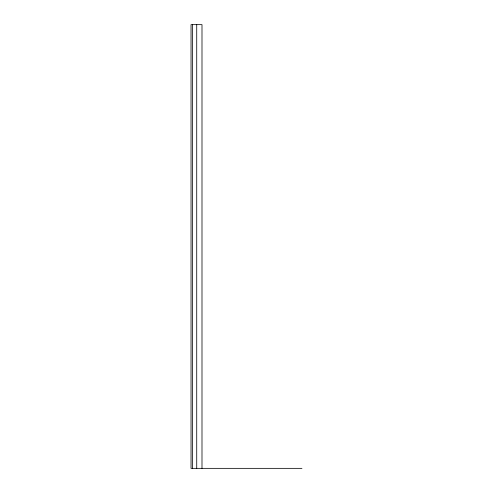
<?xml version="1.0" encoding="UTF-8"?>
<svg xmlns="http://www.w3.org/2000/svg" width="493" height="493" viewBox="0 0 493 493"><rect width="100%" height="100%" fill="white"/><g stroke="black" fill="none" stroke-linecap="round" stroke-linejoin="round"><path stroke-width="0.74" d="M301.962 468.35L191.037 468.35L191.037 24.65L201.994 24.65L201.994 468.35M196.725 24.65L196.725 468.35M192.424 24.65L192.424 468.35"/></g></svg>
